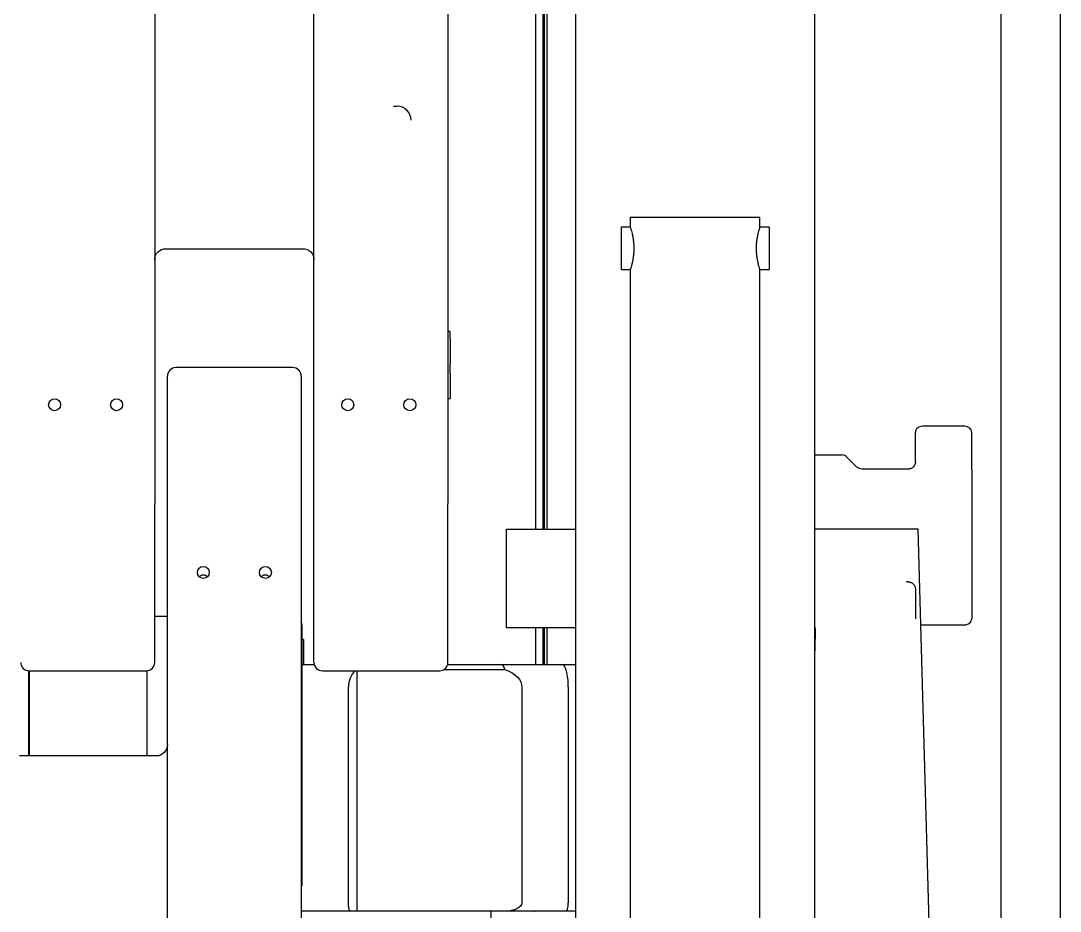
# Model space of a CAD drawing. Header units: millimetres. Extents: x 10462777 to 22643323, y 453826 to 1389191.
# Drawn here: x 11282164 to 11282902, y 581565 to 582196 of the extents above; entities that cross this region are included whole.
import ezdxf

# ---------------------------------------------------------------- set-up
doc = ezdxf.new("R2010")
doc.units = ezdxf.units.MM
doc.header["$LTSCALE"] = 200
doc.header["$MEASUREMENT"] = 0
doc.linetypes.add('PHANTOM', pattern=[2.5, 1.25, -0.25, 0.25, -0.25, 0.25, -0.25])
doc.layers.get('0').update_dxf_attribs({"linetype": 'CONTINUOUS'})
doc.layers.add('2', color=2, linetype='CONTINUOUS')
doc.layers.add('5', color=4, linetype='CONTINUOUS')
doc.layers.add('LAYOUT', color=8, linetype='CONTINUOUS', lineweight=25)

# ---------------------------------------------------------------- blocks, each defined once
blk = doc.blocks.new('A$C7DA30AB0')
at = {"layer": 'LAYOUT', "color": 6, "linetype": 'PHANTOM'}
blk.add_circle((3030.45, 3025.99, 0), 2693.02, dxfattribs=at)

msp = doc.modelspace()

# ---------------------------------------------------------------- linework, layer by layer
at = {"layer": '2', "color": 252, "linetype": 'Continuous'}
for p, q in [((11282535.87836, 582561.35424, 0), (11282535.87836, 581835.96081, 0)), ((11282537.87839, 581835.92831, 0), (11282537.87839, 582561.3569, 0)), ((11282557.93118, 582561.35677, 0), (11282557.93118, 581210.93165, 0)), ((11282727.82859, 581210.93165, 0), (11282727.82859, 582561.35677, 0)), ((11282259.47444, 582445.34482, 0), (11282259.47444, 581853.79938, 0)), ((11282372.47604, 581853.79938, 0), (11282372.47604, 582445.34482, 0)), ((11282467.47739, 582445.34482, 0), (11282467.47739, 581853.79938, 0)), ((11282529.87828, 581835.90497, 0), (11282529.87828, 582229.11366, 0)), ((11282534.87835, 582229.11366, 0), (11282534.87835, 581835.90497, 0)), ((11282428.77873, 582135.7892, 0), (11282431.37688, 582135.7892, 0)), ((11282267.47455, 582034.70211, 0), (11282364.47593, 582034.70211, 0)), ((11282468.97741, 581975.95387, 0), (11282467.47739, 581975.95387, 0)), ((11282468.97741, 581970.60019, 0), (11282468.97741, 581975.95387, 0)), ((11282468.97741, 581970.60019, 0), (11282468.97741, 581952.7047, 0)), ((11282468.97741, 581946.09313, 0), (11282468.97741, 581952.7047, 0)), ((11282468.97741, 581946.09313, 0), (11282468.97741, 581928.53243, 0)), ((11282467.47739, 581928.49751, 0), (11282468.97741, 581928.49751, 0)), ((11282468.97741, 581928.53243, 0), (11282468.97741, 581928.49751, 0)), ((11282834.1326, 581908.79462, 0), (11282804.13217, 581908.79462, 0)), ((11282799.1321, 581883.40195, 0), (11282799.1321, 581904.46443, 0)), ((11282839.13267, 581883.40195, 0), (11282839.13267, 581904.46443, 0)), ((11282727.8278, 581888.40203, 0), (11282747.0603, 581888.40203, 0)), ((11282757.66705, 581879.86637, 0), (11282750.59588, 581886.93754, 0)), ((11282839.13267, 581878.40188, 0), (11282839.13267, 581883.40195, 0)), ((11282794.13203, 581878.40188, 0), (11282761.20263, 581878.40188, 0)), ((11282839.13267, 581878.40188, 0), (11282839.13267, 581798.40075, 0)), ((11282259.47444, 581741.36291, 0), (11282259.47444, 581853.79938, 0)), ((11282372.47604, 581741.36291, 0), (11282372.47604, 581853.79938, 0)), ((11282467.47739, 581741.36291, 0), (11282467.47739, 581853.79938, 0)), ((11282794.13203, 581798.40075, 0), (11282792.62757, 581798.40075, 0)), ((11282839.13267, 581798.40075, 0), (11282839.13267, 581793.40068, 0)), ((11282799.1321, 581793.40068, 0), (11282799.1321, 581772.3382, 0)), ((11282839.13267, 581793.40068, 0), (11282839.13267, 581772.3382, 0)), ((11282529.87828, 581739.9009, 0), (11282529.87828, 581765.90308, 0)), ((11282534.87835, 581765.90308, 0), (11282534.87835, 581739.9009, 0)), ((11282535.87836, 581765.937, 0), (11282535.87836, 581739.93507, 0)), ((11282537.87839, 581739.95039, 0), (11282537.87839, 581765.94669, 0)), ((11282804.13217, 581768.00801, 0), (11282834.1326, 581768.00801, 0)), ((11282170.47317, 581735.36282, 0), (11282253.47435, 581735.36282, 0)), ((11282170.57317, 581675.03846, 0), (11282170.57317, 581735.36228, 0)), ((11282254.22436, 581675.03846, 0), (11282254.22436, 581735.40792, 0)), ((11282378.47613, 581735.36282, 0), (11282461.47731, 581735.36282, 0))]:
    msp.add_line(p, q, dxfattribs=at)
at = {"layer": '2', "color": 60, "linetype": 'Continuous'}
for p, q in [((11282596.87923, 582056.92115, 0), (11282596.87923, 582049.71746, 0)), ((11282688.88054, 582056.92115, 0), (11282596.87923, 582056.92115, 0)), ((11282688.88054, 582049.71746, 0), (11282688.88054, 582056.92115, 0)), ((11282596.94521, 582049.92105, 0), (11282590.37914, 582049.92105, 0)), ((11282590.37914, 582049.92105, 0), (11282590.37914, 582019.92062, 0)), ((11282695.38063, 582049.92105, 0), (11282688.81456, 582049.92105, 0)), ((11282695.38063, 582049.92105, 0), (11282695.38063, 582019.92062, 0)), ((11282590.37914, 582019.92062, 0), (11282596.87923, 582019.92062, 0)), ((11282596.87923, 582019.92062, 0), (11282596.87923, 580710.90203, 0)), ((11282688.88054, 580710.90203, 0), (11282688.88054, 582019.92062, 0)), ((11282688.88054, 582019.92062, 0), (11282695.38063, 582019.92062, 0))]:
    msp.add_line(p, q, dxfattribs=at)
at = {"layer": '2', "color": 124, "linetype": 'Continuous'}
for p, q in [((11282357.47583, 581950.36587, 0), (11282274.47465, 581950.36587, 0)), ((11282268.47457, 581854.12157, 0), (11282268.47457, 581944.36579, 0)), ((11282363.47591, 581944.36579, 0), (11282363.47591, 581854.12157, 0)), ((11282268.47457, 581362.16834, 0), (11282268.47457, 581854.12157, 0)), ((11282363.47591, 581854.12157, 0), (11282363.47591, 581362.16834, 0)), ((11282509.12798, 581835.91801, 0), (11282557.93118, 581835.91801, 0)), ((11282509.12798, 581765.91702, 0), (11282509.12798, 581835.91801, 0)), ((11282801.13213, 581835.91801, 0), (11282727.82718, 581835.91801, 0)), ((11282814.6149, 581349.11383, 0), (11282801.13213, 581835.91801, 0)), ((11282268.47482, 581773.91713, 0), (11282259.47496, 581773.91713, 0)), ((11282363.87592, 581767.91704, 0), (11282363.87592, 581668.74109, 0)), ((11282557.93118, 581765.91702, 0), (11282509.12798, 581765.91702, 0)), ((11282727.82755, 581765.91702, 0), (11282728.11374, 581765.91702, 0)), ((11282728.11374, 581765.91702, 0), (11282727.8285, 581749.57562, 0)), ((11282364.97594, 581757.52515, 0), (11282363.87593, 581757.52515, 0)), ((11282364.97594, 581757.52515, 0), (11282364.97594, 581757.48813, 0)), ((11282364.97594, 581757.48813, 0), (11282364.97594, 581739.91678, 0)), ((11282363.87592, 581739.91665, 0), (11282372.6527, 581739.91665, 0)), ((11282464.85808, 581736.40659, 0), (11282507.969, 581736.40659, 0)), ((11282467.29903, 581739.91665, 0), (11282505.28947, 581739.91665, 0)), ((11282505.28947, 581739.91665, 0), (11282548.59136, 581739.91665, 0)), ((11282548.59136, 581739.91665, 0), (11282557.93177, 581739.91665, 0)), ((11282169.87316, 581735.39483, 0), (11282169.87316, 581675.03401, 0)), ((11282402.87647, 581735.36156, 0), (11282402.87647, 581564.91416, 0)), ((11282396.87639, 581568.15699, 0), (11282396.87639, 581723.91642, 0)), ((11282519.96917, 581723.91642, 0), (11282519.96917, 581570.91425, 0)), ((11282552.87861, 581723.91642, 0), (11282552.87861, 581570.91425, 0)), ((11282260.47445, 581675.03809, 0), (11282163.47307, 581675.03809, 0)), ((11282363.87592, 581668.74109, 0), (11282363.87592, 581582.56499, 0)), ((11282369.29281, 581564.91416, 0), (11282363.4743, 581564.91416, 0)), ((11282397.8282, 581564.91416, 0), (11282379.87615, 581564.91416, 0)), ((11282402.87647, 581564.91416, 0), (11282397.8282, 581564.91416, 0)), ((11282507.969, 581564.91416, 0), (11282402.87647, 581564.91416, 0)), ((11282497.87782, 581564.91429, 0), (11282497.87782, 581559.91409, 0)), ((11282551.27089, 581564.91416, 0), (11282507.969, 581564.91416, 0)), ((11282528.5109, 581564.91416, 0), (11282528.87826, 581564.91416, 0)), ((11282557.93184, 581564.91416, 0), (11282551.27089, 581564.91416, 0))]:
    msp.add_line(p, q, dxfattribs=at)
at = {"layer": '2', "color": 252, "linetype": 'Continuous', "extrusion": (0, 0, -1)}
for centre, radius, start, end in [((-11282267.47455, 582026.702, 0), 8.00011, 0, 90), ((-11282364.47593, 582026.702, 0), 8.00011, 90, 180), ((-11282761.20263, 581883.40195, 0), 5.00007, 270, 315.00000008)]:
    msp.add_arc(centre, radius, start, end, dxfattribs=at)
at = {"layer": '2', "color": 124, "linetype": 'Continuous'}
for centre, radius, start, end in [((11282274.47465, 581944.36579, 0), 6.00009, 90, 180), ((11282357.47583, 581944.36579, 0), 6.00009, 0, 90), ((11282357.87584, 581767.91704, 0), 6.00009, 0, 21.04029938), ((11282412.87662, 581723.91642, 0), 16.00023, 134.3255592, 180), ((11282402.87647, 581568.15699, 0), 6.00009, 180, 212.71520267)]:
    msp.add_arc(centre, radius, start, end, dxfattribs=at)
at = {"layer": '2', "color": 252, "linetype": 'Continuous'}
for centre, radius, start, end in [((11282747.0603, 581883.40195, 0), 5.00007, 44.99999992, 90), ((11282170.47317, 581741.36291, 0), 6.00009, 180, 270), ((11282253.47435, 581741.36291, 0), 6.00009, 270, 0), ((11282378.47613, 581741.36291, 0), 6.00009, 180, 270), ((11282461.47731, 581741.36291, 0), 6.00009, 270, 0)]:
    msp.add_arc(centre, radius, start, end, dxfattribs=at)
at = {"layer": '2', "color": 124, "linetype": 'Continuous', "extrusion": (0, 0, -1)}
msp.add_arc((-11282260.47445, 581683.03821, 0), 8.00011, 180, 270, dxfattribs=at)
at = {"layer": '2', "color": 252, "linetype": 'Continuous'}
for centre, major_axis, ratio, start_param, end_param in [((11282431.37688, 582125.79237, 0), (-10.00014, 0), 0.999668486, 3.141592654, 4.71238898), ((11282804.13217, 581904.46443, 0), (-5.00007, 0), 0.866025404, 4.71238898, 6.283185307), ((11282834.1326, 581904.46443, 0), (-5.00007, 0), 0.866025404, 3.141592654, 4.71238898), ((11282804.13217, 581772.3382, 0), (5.00007, 0), 0.866025404, 4.485997532, 4.71238898), ((11282834.1326, 581772.3382, 0), (5.00007, 0), 0.866025404, 4.71238898, 6.283185307)]:
    msp.add_ellipse(centre, major_axis=major_axis, ratio=ratio, start_param=start_param, end_param=end_param, dxfattribs=at)
for centre in [(11282188.47343, 581924.03937, 0), (11282232.47405, 581924.03937, 0), (11282396.47638, 581924.03937, 0), (11282440.47701, 581924.03937, 0)]:
    msp.add_ellipse(centre, major_axis=(4.25006, 0), ratio=0.994179885, dxfattribs=at)
at = {"layer": '2', "color": 124, "linetype": 'Continuous'}
for centre in [(11282293.97493, 581805.09478, 0), (11282337.97555, 581805.09478, 0)]:
    msp.add_ellipse(centre, major_axis=(4.25006, 0), ratio=0.993830785, dxfattribs=at)
for centre, major_axis, start_param, end_param in [((11282505.28947, 581723.91642, 0), (0, 16.00023), 5.608053774, 6.283185307), ((11282548.59136, 581723.91642, 0), (0, 16.00023), 4.71238898, 6.283185307), ((11282551.27089, 581570.91425, 0), (0, 6.00009), 3.141592654, 4.71238898)]:
    msp.add_ellipse(centre, major_axis=major_axis, ratio=0.267949192, start_param=start_param, end_param=end_param, dxfattribs=at)
at = {"layer": '2', "color": 124, "linetype": 'Continuous', "extrusion": (0, 0, -1)}
for centre, major_axis, start_param, end_param in [((11282487.96872, 581723.91642, 0), (32.00045, 0), 5.387520513, 6.283185307), ((11282507.969, 581570.91425, 0), (-12.00017, 0), 3.141592654, 4.71238898)]:
    msp.add_ellipse(centre, major_axis=major_axis, ratio=0.5, start_param=start_param, end_param=end_param, dxfattribs=at)
at = {"layer": '2', "color": 60, "linetype": 'Continuous'}
for points, knots in [([(11282596.87923, 582049.92104, 0), (11282596.87923, 582049.92105, 0), (11282596.87916, 582049.92128, 0), (11282596.88698, 582049.89733, 0), (11282596.91052, 582049.82483, 0), (11282596.92034, 582049.79455, 0), (11282596.94391, 582049.72156, 0), (11282596.95771, 582049.67871, 0), (11282597.03563, 582049.4355, 0), (11282597.12673, 582049.14848, 0), (11282597.29797, 582048.58425, 0), (11282597.36083, 582048.37372, 0), (11282597.49672, 582047.9065, 0), (11282597.56867, 582047.65351, 0), (11282597.79306, 582046.83891, 0), (11282597.95418, 582046.22206, 0), (11282598.1593, 582045.35658, 0), (11282598.20062, 582045.17822, 0), (11282598.2827, 582044.81462, 0), (11282598.32344, 582044.62943, 0), (11282598.44439, 582044.06385, 0), (11282598.52332, 582043.67347, 0), (11282598.67555, 582042.86608, 0), (11282598.74886, 582042.44907, 0), (11282598.85293, 582041.80303, 0), (11282598.88663, 582041.58425, 0), (11282598.95177, 582041.13965, 0), (11282598.98329, 582040.91315, 0), (11282599.1331, 582039.77316, 0), (11282599.2283, 582038.836, 0), (11282599.32609, 582037.39256, 0), (11282599.35119, 582036.9051, 0), (11282599.37657, 582036.16402, 0), (11282599.38299, 582035.91461, 0), (11282599.39151, 582035.41775, 0), (11282599.39362, 582035.16997, 0), (11282599.39368, 582033.9342, 0), (11282599.35998, 582032.95561, 0), (11282599.27848, 582031.74479, 0), (11282599.26021, 582031.50326, 0), (11282599.21982, 582031.02145, 0), (11282599.19775, 582030.78199, 0), (11282599.12681, 582030.07326, 0), (11282599.073, 582029.61142, 0), (11282598.95438, 582028.7082, 0), (11282598.88956, 582028.26683, 0), (11282598.78554, 582027.61998, 0), (11282598.74974, 582027.4069, 0), (11282598.6761, 582026.98585, 0), (11282598.63816, 582026.77734, 0), (11282598.44563, 582025.75606, 0), (11282598.28253, 582025.00537, 0), (11282598.03816, 582023.97377, 0), (11282597.95673, 582023.64578, 0), (11282597.83632, 582023.17811, 0), (11282597.79643, 582023.02615, 0), (11282597.71838, 582022.73363, 0), (11282597.6801, 582022.59265, 0), (11282597.49302, 582021.91369, 0), (11282597.35722, 582021.45276, 0), (11282597.21397, 582020.98061, 0), (11282597.18665, 582020.89143, 0), (11282597.13491, 582020.72381, 0), (11282597.11047, 582020.64532, 0), (11282597.04262, 582020.42879, 0), (11282597.00438, 582020.30864, 0), (11282596.91169, 582020.01935, 0), (11282596.87919, 582019.92051, 0), (11282596.87922, 582019.9206, 0)], [0, 0, 0, 0, 0.000037728, 0.031286549, 0.031286549, 0.04691096, 0.04691096, 0.06253537, 0.06253537, 0.125033012, 0.125033012, 0.156281833, 0.156281833, 0.187530654, 0.187530654, 0.250028296, 0.250028296, 0.265652707, 0.265652707, 0.281277117, 0.281277117, 0.312525938, 0.312525938, 0.343774759, 0.343774759, 0.35939917, 0.35939917, 0.37502358, 0.37502358, 0.437521222, 0.437521222, 0.468770043, 0.468770043, 0.484394454, 0.484394454, 0.500018864, 0.500018864, 0.562516506, 0.562516506, 0.578140917, 0.578140917, 0.593765327, 0.593765327, 0.625014148, 0.625014148, 0.656262969, 0.656262969, 0.67188738, 0.67188738, 0.68751179, 0.68751179, 0.750009432, 0.750009432, 0.781258253, 0.781258253, 0.796882664, 0.796882664, 0.812507074, 0.812507074, 0.875004716, 0.875004716, 0.890629127, 0.890629127, 0.906253537, 0.906253537, 0.937502358, 0.937502358, 1, 1, 1, 1]), ([(11282688.88054, 582019.9206, 0), (11282688.88051, 582019.92069, 0), (11282688.8481, 582020.01928, 0), (11282688.7555, 582020.30828, 0), (11282688.7173, 582020.4283, 0), (11282688.64953, 582020.64458, 0), (11282688.62512, 582020.72298, 0), (11282688.57339, 582020.89055, 0), (11282688.54607, 582020.97972, 0), (11282688.40279, 582021.45197, 0), (11282688.26683, 582021.91334, 0), (11282688.07937, 582022.59375, 0), (11282688.041, 582022.73507, 0), (11282687.96275, 582023.02836, 0), (11282687.92292, 582023.18015, 0), (11282687.80281, 582023.64671, 0), (11282687.72153, 582023.9741, 0), (11282687.47743, 582025.00453, 0), (11282687.31428, 582025.75526, 0), (11282687.08284, 582026.98299, 0), (11282687.00906, 582027.40349, 0), (11282686.87068, 582028.26374, 0), (11282686.806, 582028.70396, 0), (11282686.68759, 582029.60479, 0), (11282686.63385, 582030.06539, 0), (11282686.56295, 582030.77219, 0), (11282686.54093, 582031.01045, 0), (11282686.50041, 582031.49243, 0), (11282686.48203, 582031.73467, 0), (11282686.40016, 582032.94674, 0), (11282686.36637, 582033.92454, 0), (11282686.36607, 582035.15695, 0), (11282686.36811, 582035.40394, 0), (11282686.37643, 582035.89897, 0), (11282686.38272, 582036.14747, 0), (11282686.40793, 582036.89142, 0), (11282686.43298, 582037.38046, 0), (11282686.53067, 582038.82771, 0), (11282686.6259, 582039.76623, 0), (11282686.77558, 582040.90665, 0), (11282686.80707, 582041.13313, 0), (11282686.87217, 582041.57788, 0), (11282686.90587, 582041.79679, 0), (11282687.00993, 582042.44338, 0), (11282687.08329, 582042.86094, 0), (11282687.23571, 582043.66975, 0), (11282687.31478, 582044.06101, 0), (11282687.43603, 582044.62806, 0), (11282687.47692, 582044.81395, 0), (11282687.55915, 582045.17825, 0), (11282687.60024, 582045.3556, 0), (11282687.80482, 582046.21892, 0), (11282687.96575, 582046.83531, 0), (11282688.15279, 582047.51444, 0), (11282688.18949, 582047.64566, 0), (11282688.2612, 582047.89871, 0), (11282688.29629, 582048.02079, 0), (11282688.39813, 582048.37099, 0), (11282688.46093, 582048.58138, 0), (11282688.63205, 582049.1453, 0), (11282688.7231, 582049.43225, 0), (11282688.80117, 582049.67592, 0), (11282688.81502, 582049.71894, 0), (11282688.83881, 582049.79264, 0), (11282688.84872, 582049.82322, 0), (11282688.87252, 582049.89652, 0), (11282688.88055, 582049.92108, 0), (11282688.88054, 582049.92105, 0)], [0, 0, 0, 0, 0.062481239, 0.062481239, 0.093721858, 0.093721858, 0.109342168, 0.109342168, 0.124962477, 0.124962477, 0.187443716, 0.187443716, 0.203064026, 0.203064026, 0.218684335, 0.218684335, 0.249924955, 0.249924955, 0.312406193, 0.312406193, 0.343646813, 0.343646813, 0.374887432, 0.374887432, 0.406128051, 0.406128051, 0.421748361, 0.421748361, 0.437368671, 0.437368671, 0.499849909, 0.499849909, 0.515470219, 0.515470219, 0.531090529, 0.531090529, 0.562331148, 0.562331148, 0.624812387, 0.624812387, 0.640432696, 0.640432696, 0.656053006, 0.656053006, 0.687293625, 0.687293625, 0.718534245, 0.718534245, 0.734154554, 0.734154554, 0.749774864, 0.749774864, 0.812256103, 0.812256103, 0.827876412, 0.827876412, 0.843496722, 0.843496722, 0.874737341, 0.874737341, 0.93721858, 0.93721858, 0.95283889, 0.95283889, 0.968459199, 0.968459199, 1, 1, 1, 1])]:
    msp.add_open_spline(points, degree=3, knots=knots, dxfattribs=at)
at = {"layer": '2', "color": 252, "linetype": 'Continuous'}
for points, knots in [([(11282799.1321, 581883.40195, 0), (11282799.1321, 581883.10809, 0), (11282799.10638, 581882.80992, 0), (11282799.02423, 581882.35766, 0), (11282798.98956, 581882.20607, 0), (11282798.9256, 581881.97765, 0), (11282798.90221, 581881.9011, 0), (11282798.85174, 581881.74925, 0), (11282798.82468, 581881.67389, 0), (11282798.68013, 581881.29995, 0), (11282798.53521, 581881.00999, 0), (11282798.27101, 581880.59184, 0), (11282798.17442, 581880.45446, 0), (11282797.96877, 581880.19134, 0), (11282797.85974, 581880.06539, 0), (11282797.62944, 581879.82472, 0), (11282797.50817, 581879.71, 0), (11282797.31699, 581879.5466, 0), (11282797.25171, 581879.49358, 0), (11282797.11801, 581879.3905, 0), (11282797.04942, 581879.34034, 0), (11282796.70214, 581879.09968, 0), (11282796.40861, 581878.93757, 0), (11282795.94537, 581878.73926, 0), (11282795.78681, 581878.6806, 0), (11282795.46297, 581878.57929, 0), (11282795.2997, 581878.53724, 0), (11282794.806, 581878.43614, 0), (11282794.47169, 581878.40188, 0), (11282794.13203, 581878.40188, 0)], [0, 0, 0, 0, 0.125, 0.125, 0.1875, 0.1875, 0.21875, 0.21875, 0.25, 0.25, 0.375, 0.375, 0.4375, 0.4375, 0.5, 0.5, 0.5625, 0.5625, 0.59375, 0.59375, 0.625, 0.625, 0.75, 0.75, 0.8125, 0.8125, 0.875, 0.875, 1, 1, 1, 1]), ([(11282794.13203, 581798.40075, 0), (11282794.47168, 581798.40075, 0), (11282794.80552, 581798.3665, 0), (11282795.29788, 581798.26581, 0), (11282795.4606, 581798.22397, 0), (11282795.78314, 581798.12329, 0), (11282795.94294, 581798.06433, 0), (11282796.40703, 581797.86591, 0), (11282796.69996, 581797.70409, 0), (11282797.04546, 581797.46512, 0), (11282797.11351, 581797.41548, 0), (11282797.2475, 581797.31242, 0), (11282797.31343, 581797.25898, 0), (11282797.50563, 581797.09498, 0), (11282797.62715, 581796.98014, 0), (11282797.97241, 581796.61982, 0), (11282798.17719, 581796.35843, 0), (11282798.53372, 581795.79583, 0), (11282798.67906, 581795.50486, 0), (11282798.85237, 581795.0574, 0), (11282798.90264, 581794.90638, 0), (11282798.98847, 581794.60104, 0), (11282799.02361, 581794.448, 0), (11282799.10637, 581793.99357, 0), (11282799.1321, 581793.69466, 0), (11282799.1321, 581793.40068, 0)], [0, 0, 0, 0, 0.125, 0.125, 0.1875, 0.1875, 0.25, 0.25, 0.375, 0.375, 0.40625, 0.40625, 0.4375, 0.4375, 0.5, 0.5, 0.625, 0.625, 0.75, 0.75, 0.8125, 0.8125, 0.875, 0.875, 1, 1, 1, 1])]:
    msp.add_open_spline(points, degree=3, knots=knots, dxfattribs=at)
at = {"layer": '2', "color": 124, "linetype": 'Continuous'}
for points, knots in [([(11282296.84631, 581802.05436, 0), (11282296.79085, 581802.10995, 0), (11282296.73356, 581802.16442, 0), (11282296.44486, 581802.42401, 0), (11282296.19037, 581802.60912, 0), (11282295.76385, 581802.84653, 0), (11282295.61448, 581802.91848, 0), (11282295.30836, 581803.04311, 0), (11282295.15063, 581803.09639, 0), (11282294.82514, 581803.18346, 0), (11282294.65591, 581803.21734, 0), (11282294.31777, 581803.26204, 0), (11282294.14806, 581803.27328, 0), (11282293.63707, 581803.27365, 0), (11282293.291, 581803.22757, 0), (11282292.64113, 581803.05447, 0), (11282292.32869, 581802.92576, 0), (11282291.76264, 581802.61106, 0), (11282291.50237, 581802.42187, 0), (11282291.20961, 581802.15834, 0), (11282291.14809, 581802.09959, 0), (11282291.08874, 581802.03956, 0)], [0, 0, 0, 0, 0.039175444, 0.039175444, 0.192209366, 0.192209366, 0.268726328, 0.268726328, 0.345243289, 0.345243289, 0.421760251, 0.421760251, 0.498277212, 0.498277212, 0.651311135, 0.651311135, 0.804345058, 0.804345058, 0.957378981, 0.957378981, 1, 1, 1, 1]), ([(11282340.84694, 581802.05436, 0), (11282340.79148, 581802.10995, 0), (11282340.73419, 581802.16442, 0), (11282340.44548, 581802.42401, 0), (11282340.19099, 581802.60912, 0), (11282339.76448, 581802.84653, 0), (11282339.6151, 581802.91848, 0), (11282339.30898, 581803.04311, 0), (11282339.15125, 581803.09639, 0), (11282338.82576, 581803.18346, 0), (11282338.65654, 581803.21734, 0), (11282338.31839, 581803.26204, 0), (11282338.14869, 581803.27328, 0), (11282337.63769, 581803.27365, 0), (11282337.29163, 581803.22757, 0), (11282336.64176, 581803.05447, 0), (11282336.32932, 581802.92576, 0), (11282335.76327, 581802.61106, 0), (11282335.50299, 581802.42187, 0), (11282335.21023, 581802.15834, 0), (11282335.14872, 581802.09959, 0), (11282335.08937, 581802.03956, 0)], [0, 0, 0, 0, 0.039175444, 0.039175444, 0.192209367, 0.192209367, 0.268726328, 0.268726328, 0.345243289, 0.345243289, 0.421760251, 0.421760251, 0.498277212, 0.498277212, 0.651311135, 0.651311135, 0.804345058, 0.804345058, 0.957378981, 0.957378981, 1, 1, 1, 1]), ([(11282379.87615, 581564.91416, 0), (11282378.99293, 581564.91416, 0), (11282378.11029, 581564.91416, 0), (11282376.34603, 581564.91416, 0), (11282375.4644, 581564.91416, 0), (11282373.70164, 581564.91416, 0), (11282372.82052, 581564.91416, 0), (11282371.49839, 581564.91416, 0), (11282371.0576, 581564.91416, 0), (11282370.17561, 581564.91416, 0), (11282369.73442, 581564.91416, 0), (11282369.29281, 581564.91416, 0)], [0, 0, 0, 0, 0.25, 0.25, 0.5, 0.5, 0.75, 0.75, 0.875, 0.875, 1, 1, 1, 1])]:
    msp.add_open_spline(points, degree=3, knots=knots, dxfattribs=at)
at = {"layer": '5', "color": 252, "linetype": 'Continuous'}
for p, q in [((11282859.88297, 581426.41419, 0), (11282859.88297, 582504.42551, 0)), ((11282901.88356, 582501.42746, 0), (11282901.88356, 581429.41224, 0))]:
    msp.add_line(p, q, dxfattribs=at)

# ---------------------------------------------------------------- block references
at = {"ltscale": 10}
msp.add_blockref('A$C7DA30AB0', (11276684.40366, 580408.4363, 0), dxfattribs=at)

doc.saveas('drawing.dxf')
